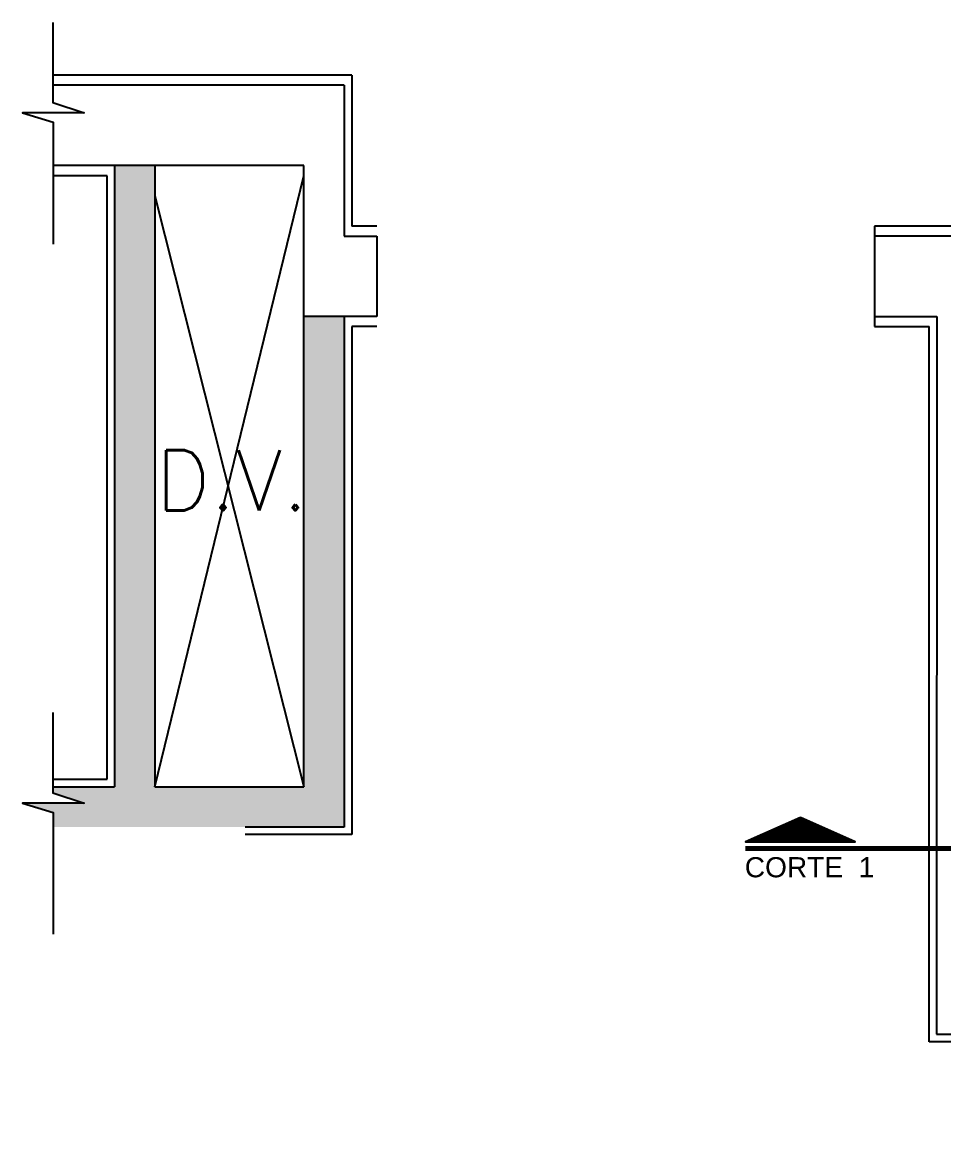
# Model space of a CAD drawing. Header units: metres. Extents: x 198 to 412, y -54 to 17.
# Drawn here: x 259.225 to 261.058, y -37.317 to -35.09 of the extents above; entities that cross this region are included whole.
import ezdxf

# ---------------------------------------------------------------- set-up
doc = ezdxf.new("R2010")
doc.units = ezdxf.units.M
doc.header["$LTSCALE"] = 10
doc.linetypes.add('HIDDEN', pattern=[0.375, 0.25, -0.125])
for name, color, linetype in [('02', 2, 'Continuous'), ('A-MUROS', 6, 'Continuous'), ('A-Proyección', 1, 'HIDDEN'), ('A-Revoques', 1, 'Continuous'), ('A-Texto', 3, 'Continuous'), ('TCOTA', 1, 'Continuous'), ('Texto', 3, 'Continuous')]:
    doc.layers.add(name, color=color, linetype=linetype)
doc.layers.add('M-Muro hueco 11', color=131, linetype='Continuous', transparency=0.5)
doc.styles.add('ARIAL', font='arial.ttf')
doc.styles.add('T12', font='romans.shx', dxfattribs={"height": 0.12})

msp = doc.modelspace()

# ---------------------------------------------------------------- hatches: boundary and pattern name
at = {"layer": 'M-Muro hueco 11', "transparency": 33554534}
h = msp.add_hatch(color=256, dxfattribs=at)
h.dxf.hatch_style = 1
h.paths.add_polyline_path([(259.2864, -36.6606), (259.2864, -36.6896), (259.8652, -36.6896), (259.8652, -35.6747), (259.7852, -35.6747), (259.7852, -36.6096), (259.4885, -36.6096), (259.4885, -35.3747), (259.4085, -35.3747), (259.4085, -36.6096), (259.2859, -36.6096), (259.2859, -36.6213), (259.3483, -36.642), (259.2251, -36.642)])
at = {"layer": 'Texto'}
h = msp.add_hatch(dxfattribs=at)
h.set_pattern_fill('_USER', color=251, scale=0.0025, angle=270, pattern_type=0)
h.set_pattern_definition([(270, (1556.5471745, -406.2610301), (0.0025, -5e-19), [])])
h.paths.add_polyline_path([(260.7728, -36.6705), (260.6637, -36.7191), (260.882, -36.7191)])

# ---------------------------------------------------------------- linework, layer by layer
at = {"layer": '02', "color": 3}
for points in [[(259.2859, -35.0899), (259.2859, -35.2492), (259.3483, -35.2699), (259.2251, -35.2699), (259.2864, -35.2885), (259.2864, -35.5308)], [(259.2859, -36.4619), (259.2859, -36.6213), (259.3483, -36.642), (259.2251, -36.642), (259.2864, -36.6606), (259.2864, -36.9029)]]:
    msp.add_lwpolyline(points, dxfattribs=at)
at = {"layer": 'A-MUROS', "transparency": 33554687}
for p, q in [((259.8652, -35.2147), (259.2859, -35.2147)), ((259.8652, -35.2147), (259.8652, -35.5147)), ((259.4085, -35.3747), (259.4085, -36.6096)), ((259.7852, -35.3747), (259.4885, -35.3747)), ((259.4885, -35.3747), (259.4885, -36.6096)), ((259.7852, -36.6096), (259.7852, -35.3747)), ((259.8652, -35.5147), (259.9302, -35.5147)), ((259.8652, -35.6747), (259.8652, -36.6896)), ((259.2859, -36.6096), (259.4085, -36.6096)), ((259.4885, -36.6096), (259.7852, -36.6096)), ((259.8652, -36.6896), (259.6682, -36.6896))]:
    msp.add_line(p, q, dxfattribs=at)
at = {"layer": 'A-MUROS'}
for p, q in [((259.4085, -35.3747), (259.2859, -35.3747)), ((259.9302, -35.5147), (259.9302, -35.6747)), ((260.9202, -35.5147), (260.9202, -35.6747)), ((259.9302, -35.6747), (259.8652, -35.6747)), ((260.9202, -35.6747), (261.0442, -35.6747)), ((261.0442, -35.6747), (261.0439, -37.1014)), ((261.0439, -37.1014), (261.3086, -37.1014))]:
    msp.add_line(p, q, dxfattribs=at)
msp.add_lwpolyline([(264.3145, -37.317), (264.3145, -35.5147), (260.9202, -35.5147)], dxfattribs=at)
at = {"layer": 'A-Proyección', "transparency": 33554687}
for points in [[(259.4885, -36.6096), (259.7852, -35.3947)], [(259.4885, -35.4347), (259.7852, -36.6096)]]:
    msp.add_lwpolyline(points, dxfattribs=at)
at = {"layer": 'A-Revoques', "transparency": 33554687}
for p, q in [((259.8802, -35.1947), (259.2859, -35.1947)), ((259.8802, -35.1947), (259.8802, -35.4947)), ((259.3935, -35.3947), (259.2859, -35.3947)), ((259.3935, -36.5946), (259.3935, -35.3947)), ((259.8802, -35.6947), (259.8802, -36.7046)), ((259.2859, -36.5946), (259.3935, -36.5946)), ((259.8802, -36.7046), (259.6682, -36.7046))]:
    msp.add_line(p, q, dxfattribs=at)
at = {"layer": 'A-Revoques'}
for p, q in [((259.9302, -35.4947), (259.8802, -35.4947)), ((260.9202, -35.4947), (260.9202, -35.6947)), ((264.3345, -35.4947), (260.9202, -35.4947)), ((259.9302, -35.6947), (259.8802, -35.6947)), ((260.9202, -35.6947), (261.0292, -35.6947)), ((261.0289, -37.1164), (261.0292, -35.6947)), ((261.3086, -37.1164), (261.0289, -37.1164))]:
    msp.add_line(p, q, dxfattribs=at)
at = {"layer": 'TCOTA'}
for p, q in [((259.4885, -35.3747), (259.4085, -35.3747)), ((259.4885, -35.3747), (259.4085, -35.3747)), ((259.8652, -35.6747), (259.7852, -35.6747))]:
    msp.add_line(p, q, dxfattribs=at)
at = {"layer": 'Texto', "color": 251}
msp.add_lwpolyline([(260.7728, -36.6705), (260.6637, -36.7191), (260.882, -36.7191)], close=True, dxfattribs=at)
at = {"layer": 'Texto', "color": 251, "const_width": 0.01}
msp.add_lwpolyline([(260.6631, -36.7325), (261.2397, -36.7325)], dxfattribs=at)

# ---------------------------------------------------------------- texts
at = {"layer": 'A-Texto', "transparency": 33554687, "style": 'T12'}
msp.add_text('D.V.', height=0.12, dxfattribs=at).set_placement((259.4905, -36.0601))
at = {"layer": 'Texto', "insert": (260.6622, -36.7901), "char_height": 0.04, "width": 0.382711, "attachment_point": 7, "style": 'ARIAL'}
msp.add_mtext('CORTE  1', dxfattribs=at)

doc.saveas('drawing.dxf')
